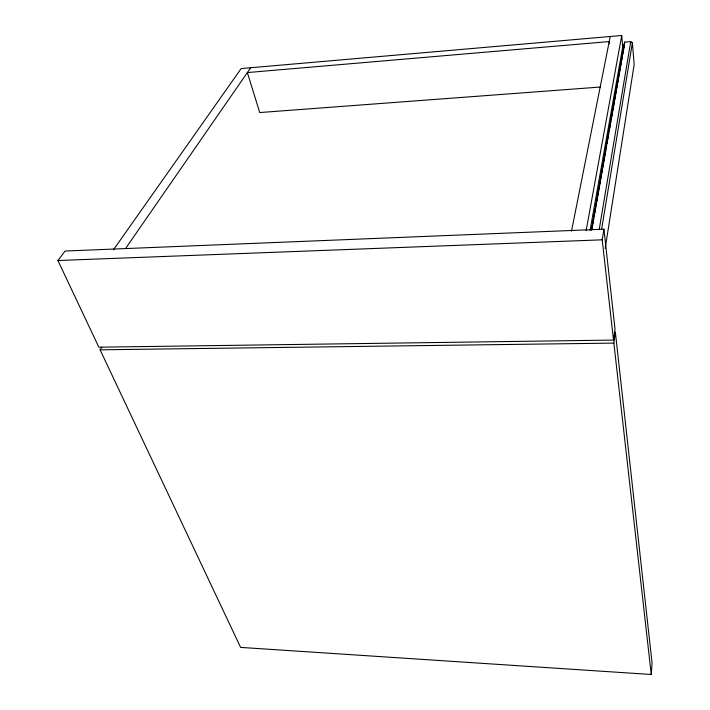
<?xml version="1.0" encoding="UTF-8"?>
<svg xmlns="http://www.w3.org/2000/svg" width="710" height="710" viewBox="0 0 710 710"><rect width="100%" height="100%" fill="white"/><g stroke="black" fill="none" stroke-linecap="round" stroke-linejoin="round"><path stroke-width="1.06" d="M651.256 674.5L652.082 663.069L615.339 331.987L613.857 343.099L651.256 674.5L240.601 647.396L100.083 349.817L101.814 347.146M613.511 340.081L615.011 328.987L603.935 229.17L65.107 251.029L57.918 260.517L98.841 347.19L613.511 340.081L602.195 239.82L603.935 229.17M605.195 248.349L634.172 64.521L632.388 42.902L630.737 41.624L624.614 42.147L591.448 229.96M601.627 229.17L632.388 42.902M599.178 229.658L630.737 41.624M591.563 229.96L624.383 43.94L622.981 45.475L590.028 230.528M592.14 228.061L593.862 218.272M594.243 216.097L595.965 206.308M596.356 204.134L603.056 166.078M603.438 163.904L605.932 149.766M606.313 147.591L606.695 145.417M607.077 143.243L608.035 137.802M608.426 135.628L608.807 133.453M609.189 131.279L610.911 121.49M611.292 119.315L613.023 109.535M613.404 107.361L615.126 97.572M615.508 95.397L624.516 44.286M586.123 230.661L621.738 35.5L241.16 68.568L113.405 249.858M571.488 231.238L610.245 36.503M125.581 248.5L250.71 67.734M600.243 87.046L259.727 112.553L247.355 72.571L609.233 41.562L609.446 43.736M57.918 260.517L602.195 239.82M100.083 349.817L613.857 343.099M624.614 42.147L624.702 43.203M621.738 35.5L623.007 49.851"/></g></svg>
